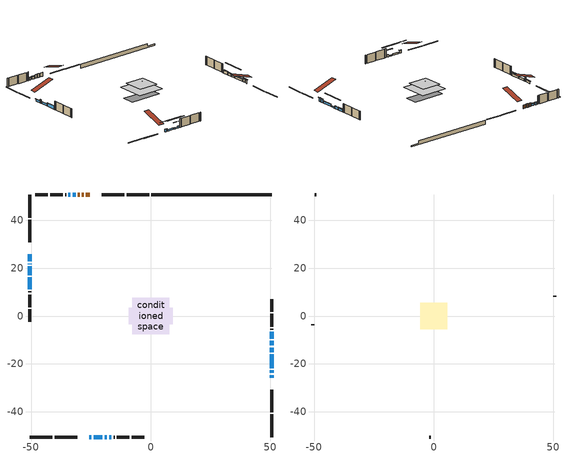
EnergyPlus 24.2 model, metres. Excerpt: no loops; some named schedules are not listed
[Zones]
conditioned space
 floor outside (Floor1 construction): -2.69,-2.69 -2.69,2.69 2.69,2.69 2.69,-2.69 z1.22
 floor adiabatic (AdiabaticFloorConstruction): -7.72,-7.72 -7.72,7.72 7.72,7.72 7.72,-7.72 z3.66
 floor foundation (Slab1 construction): -9.13,-3.44 -9.13,3.44 9.13,3.44 9.13,-3.44 z-0.88
 wall outside (RimJoist1 construction): -0.69,50.53 -10.12,50.53 / -50.53,-50.53 -41.1,-50.53 / -50.53,50.53 -50.53,41.1 / 50.53,-50.53 50.53,-41.1 z1.22:1.52
 wall outside (RimJoist2 construction): -11.05,50.53 -20.48,50.53 / -40.17,-50.53 -30.74,-50.53 / -50.53,40.17 -50.53,30.74 / 50.53,-40.17 50.53,-30.74 z1.22:1.52
 wall outside (AdiabaticWallConstruction 1): -25.52,50.53 -27.13,50.53 / -28.06,50.53 -28.77,50.53 / -29.7,50.53 -30.49,50.53 z1.22:3.25
 wall outside (AdiabaticWallConstruction): 50.53,-25.7 50.53,-24.68 / 50.53,-23.75 50.53,-22.73 z1.22:3.15; 50.53,-21.8 50.53,-16.01 / 50.53,-12.3 50.53,-10.37 / -50.53,20.69 -50.53,17.03 z1.22:2.44; -31.42,50.53 -32.64,50.53 z1.22:2.54; -25.7,-50.53 -24.81,-50.53 / -33.57,50.53 -34.46,50.53 z1.22:2.64; -50.53,25.7 -50.53,22.8 / -17.4,-50.53 -16.43,-50.53 z1.22:2.34; 50.53,-15.09 50.53,-13.23 z1.22:2.03; -23.88,-50.53 -20.17,-50.53 z1.22:2.08; -19.24,-50.53 -18.33,-50.53 z1.22:1.83; -50.53,21.87 -50.53,21.62 / -50.53,16.1 -50.53,11.23 z1.22:3.05; 50.53,-9.45 50.53,-6.68 z1.22:2.69
 wall outside (Wall1 construction): -35.39,50.53 -35.8,50.53 / -15.5,-50.53 -15.09,-50.53 / -50.53,10.3 -50.53,9.88 / 50.53,-5.75 50.53,-5.34 z1.22:6.1
 wall outside (Wall2 construction): -36.73,50.53 -41.98,50.53 / -14.16,-50.53 -8.91,-50.53 / -50.53,8.96 -50.53,3.7 / 50.53,-4.41 50.53,0.85 z1.22:6.1
 wall outside (Wall3 construction): -42.91,50.53 -48.15,50.53 / -7.98,-50.53 -2.74,-50.53 / -50.53,2.77 -50.53,-2.47 / 50.53,1.77 50.53,7.02 z1.22:6.1
 wall foundation (FoundationWall1 construction): 0.24,50.53,-0.88 0.24,50.53,1.22 45.5,50.53,1.22 45.5,50.53,-0.15 50.53,50.53,-0.15 50.53,50.53,-0.88
 window (WindowConstruction 10): 50.53,-25.7 50.53,-24.68 z1.22:3.15
 window (WindowConstruction 12): 50.53,-23.75 50.53,-22.73 z1.22:3.15
 window (WindowConstruction 6): 50.53,-21.8 50.53,-16.01 z1.22:2.44
 window (WindowConstruction 7): -31.42,50.53 -32.64,50.53 z1.22:2.54
 window (WindowConstruction 8): -25.7,-50.53 -24.81,-50.53 z1.22:2.64
 window (WindowConstruction 9): -50.53,25.7 -50.53,22.8 z1.22:2.34
 window (WindowConstruction 13): 50.53,-15.09 50.53,-13.23 z1.22:2.03
 window (WindowConstruction 14): -23.88,-50.53 -20.17,-50.53 z1.22:2.08
 window (WindowConstruction 15): -19.24,-50.53 -18.33,-50.53 z1.22:1.83
 window (WindowConstruction 11): -50.53,21.87 -50.53,21.62 z1.22:3.05
 window (WindowConstruction): 50.53,-12.3 50.53,-10.37 z1.22:2.44
 window (WindowConstruction 1): 50.53,-9.45 50.53,-6.68 z1.22:2.69
 window (WindowConstruction 2): -33.57,50.53 -34.46,50.53 z1.22:2.64
 window (WindowConstruction 3): -17.4,-50.53 -16.43,-50.53 z1.22:2.34
 window (WindowConstruction 4): -50.53,20.69 -50.53,17.03 z1.22:2.44
 window (WindowConstruction 5): -50.53,16.1 -50.53,11.23 z1.22:3.05
 door (Door): -25.53,50.53 -27.13,50.53 z1.22:3.25
 door (Door 1): -28.06,50.53 -28.77,50.53 z1.22:3.25
 door (Door 2): -29.7,50.53 -30.49,50.53 z1.22:3.25
 ceiling adiabatic (AdiabaticFloorConstruction): 7.72,-7.72 7.72,7.72 -7.72,7.72 -7.72,-7.72 z3.66
attic - vented
 floor to conditioned space (Floor2 construction Reversed): -5.61,-5.61 -5.61,5.61 5.61,5.61 5.61,-5.61 z6.1
 floor to conditioned space (Floor3 construction Reversed): -2.69,-2.69 -2.69,2.69 2.69,2.69 2.69,-2.69 z6.1
 wall outside (Wall4 construction): -49.08,50.53 -49.6,50.53 / -1.81,-50.53 -1.29,-50.53 / -50.53,-3.4 -50.53,-3.92 / 50.53,7.95 50.53,8.47 z1.22:6.1
 roof outside (Roof1 construction): -24.6,50.53,6.1 -24.6,38.43,10.13 -21.41,38.43,10.13 -21.41,50.53,6.1; -26.63,-50.53,6.1 -26.63,-38.43,10.13 -29.81,-38.43,10.13 -29.81,-50.53,6.1; -50.53,26.63,6.1 -38.43,26.63,10.13 -38.43,29.81,10.13 -50.53,29.81,6.1; 50.53,-26.63,6.1 38.43,-26.63,10.13 38.43,-29.81,10.13 50.53,-29.81,6.1
shading: 50.53,-24.38 50.53,-26 50.94,-26 50.94,-24.38 z3.45; 50.53,-22.43 50.53,-24.05 50.94,-24.05 50.94,-22.43 z3.45; 50.53,-15.84 50.53,-21.98 50.94,-21.98 50.94,-15.84 z2.62; -32.84,50.53 -31.22,50.53 -31.22,50.94 -32.84,50.94 z2.74; -24.61,-50.53 -25.9,-50.53 -25.9,-50.94 -24.61,-50.94 z2.84; -50.53,22.6 -50.53,25.9 -50.94,25.9 -50.94,22.6 z2.54; 50.53,-7.94 50.53,-20.38 50.94,-20.38 50.94,-7.94 z7.33; -14.88,-50.53 -29.17,-50.53 -29.17,-50.94 -14.88,-50.94 z7.37; -13.04,-50.53 -24.53,-50.53 -24.53,-50.94 -13.04,-50.94 z7.12; -50.53,21.32 -50.53,22.17 -50.94,22.17 -50.94,21.32 z3.35; 50.53,-10.19 50.53,-12.48 50.94,-12.48 50.94,-10.19 z2.62; 50.53,-6.5 50.53,-9.63 50.94,-9.63 50.94,-6.5 z2.87; -34.64,50.53 -33.39,50.53 -33.39,50.94 -34.64,50.94 z2.82; -13.73,-50.53 -20.1,-50.53 -20.1,-50.94 -13.73,-50.94 z5.04; -50.53,11.05 -50.53,16.28 -50.71,16.28 -50.71,11.05 z3.23
[Building]
Building 1: Terrain=Suburbs
[Site:Location]
Toronto Intl AP_ON: Latitude {deg}=43.68; Longitude {deg}=-79.63; Time Zone {hr}=-5; Elevation {m}=173; Keep Site Location Information=Yes
[Site:GroundTemperature:Shallow]
4.59119, 2.66285, 2.50842, 3.42352, 7.09712, 10.7536, 13.9236, 15.9317, 16.1023, 14.4691, 11.3799, 7.83558
[Site:WaterMainsTemperature]
Calculation Method=Schedule; Temperature Schedule=mains temperature schedule
[Material] Roughness=Rough; Thermal Absorptance=0.9
Name | Thickness {m} | Conductivity {W/m-K} | Density {kg/m3} | Specific Heat {J/kg-K} | Solar Absorptance | Visible Absorptance
asphalt or fiberglass shingles | 0.00635 | 0.162714 | 1121.4 | 1465.45 | 0.4 | 0.4
ceiling loosefill ins | 0.169333 | 0.0480833 | 16.02 | 1046.75 | 0.7 | 0.7
ceiling stud and cavity | 0.1397 | 0.100427 | 65.682 | 1177.47 | 0.7 | 0.7
ceiling stud and cavity 1 | 0.1397 | 0.170985 | 65.682 | 1177.47 | 0.7 | 0.7
concrete 4.0 in. | 0.1016 | 1.803125 | 2242.8 | 837.4 | 0.7 | 0.7
concrete 8.0 in. | 0.2032 | 1.803125 | 2242.8 | 837.4 | 0.7 | 0.7
door material | 0.04445 | 0.053851 | 512.64 | 1214.23 | 0.7 | 0.7
exterior vertical ins | 0.00212489 | 0.029427 | 32.04 | 1214.23 | 0.7 | 0.7
floor covering | 0.0127 | 0.0433444 | 54.468 | 1339.84 | 0.6 | 0.6
floor rigid ins | 0.25908 | 0.029427 | 32.04 | 1214.23 | 0.7 | 0.7
floor rigid ins 1; wall rigid ins 1 | 0.512978 | 0.029427 | 32.04 | 1214.23 | 0.7 | 0.7
floor stud and cavity | 0.1397 | 0.126294 | 92.3553 | 1139.71 | 0.7 | 0.7
floor stud and cavity 1 | 0.1397 | 1.75129 | 37.0049 | 1207.88 | 0.7 | 0.7
furniture material conditioned space 1 | 0.1524 | 0.115458 | 640.8 | 1214.23 | 0.6 | 0.6
gypsum board | 0.0127 | 0.160291 | 801 | 837.4 | 0.6 | 0.6
gypsum board 1 | 0.0127 | 0.160291 | 801 | 837.4 | 0.7 | 0.7
osb sheathing 0.5 in. | 0.0127 | 0.115458 | 512.64 | 1214.23 | 0.7 | 0.7
osb sheathing 0.75 in. | 0.01905 | 0.115458 | 512.64 | 1214.23 | 0.7 | 0.7
rim joist stud and cavity | 0.0508 | 0.177588 | 50.32683 | 1063.81 | 0.6 | 0.6
rim joist stud and cavity 1 | 0.0508 | 0.648972 | 50.32683 | 1063.81 | 0.6 | 0.6
wall rigid ins | 0.051816 | 0.029427 | 32.04 | 1214.23 | 0.7 | 0.7
wall stud and cavity | 0.1397 | 0.101068 | 139.0536 | 1170.24 | 0.7 | 0.7
wall stud and cavity 1 | 0.1397 | 0.0870893 | 139.0536 | 1170.24 | 0.7 | 0.7
wall stud and cavity 2 | 0.1397 | 0.402749 | 139.0536 | 1170.24 | 0.7 | 0.7
wall stud and cavity 3 | 0.0889 | 6.9971 | 50.32683 | 1063.81 | 0.6 | 0.6
wall stud and cavity 4 | 0.0889 | 0.380278 | 52.3479 | 1209.89 | 0.7 | 0.7
wall stud and cavity 5 | 0.0889 | 0.391764 | 83.0341 | 1211.67 | 0.7 | 0.7
wood siding | 0.0254 | 0.102417 | 544.68 | 1172.36 | 0.4 | 0.4
wood siding 1 | 0.00254 | 0.102417 | 544.68 | 1172.36 | 0.4 | 0.4
wood siding 2; wood siding 3; wood siding 4 | 0.0254 | 0.102417 | 544.68 | 1172.36 | 0.7 | 0.7
[WindowMaterial:SimpleGlazingSystem]
Name | U-Factor {W/m2-K} | Solar Heat Gain Coefficient
WindowMaterial | 2.16389 | 0.45
WindowMaterial 1 | 2.11733 | 0.46
WindowMaterial 10 | 2.907136 | 0.57
WindowMaterial 11 | 2.85944 | 0.46
WindowMaterial 2 | 2.33763 | 0.39
WindowMaterial 3 | 2.3541 | 0.38
WindowMaterial 4 | 2.10767 | 0.46
WindowMaterial 5 | 2.103699 | 0.46
WindowMaterial 6 | 2.2871 | 0.4
WindowMaterial 7 | 3.69808 | 0.66
WindowMaterial 8 | 3.33412 | 0.5
WindowMaterial 9 | 2.91111 | 0.59
[Construction]
AdiabaticFloorConstruction: floor stud and cavity 1, floor rigid ins 1, osb sheathing 0.75 in., floor covering
AdiabaticWallConstruction: wood siding 3, wall rigid ins 1, wall stud and cavity 4, gypsum board
AdiabaticWallConstruction 1: wood siding 4, wall rigid ins 1, wall stud and cavity 4, gypsum board
Door; Door 1; Door 2: door material
Floor1 construction: floor stud and cavity, floor rigid ins, osb sheathing 0.75 in., floor covering
Floor2 construction Reversed: gypsum board, ceiling stud and cavity, ceiling loosefill ins
Floor3 construction Reversed: gypsum board, ceiling stud and cavity 1, ceiling loosefill ins
FoundationWall1 construction: concrete 8.0 in., gypsum board 1
furniture construction conditioned space 1: furniture material conditioned space 1
PartitionWallConstruction: gypsum board, wall stud and cavity 5, gypsum board
RimJoist1 construction: wood siding 2, rim joist stud and cavity
RimJoist2 construction: wood siding 2, rim joist stud and cavity 1
Roof1 construction: asphalt or fiberglass shingles
Slab1 construction: concrete 4.0 in.
Wall1 construction: wood siding, wall rigid ins, osb sheathing 0.5 in., wall stud and cavity, gypsum board
Wall2 construction: wood siding, wall rigid ins, osb sheathing 0.5 in., wall stud and cavity 1, gypsum board
Wall3 construction: wood siding, wall rigid ins, osb sheathing 0.5 in., wall stud and cavity 2, gypsum board
Wall4 construction: wood siding 1, wall stud and cavity 3
WindowConstruction; WindowConstruction 6: WindowMaterial
WindowConstruction 1: WindowMaterial 1
WindowConstruction 10; WindowConstruction 12: WindowMaterial 7
WindowConstruction 11: WindowMaterial 8
WindowConstruction 13: WindowMaterial 9
WindowConstruction 14: WindowMaterial 10
WindowConstruction 15: WindowMaterial 11
WindowConstruction 2; WindowConstruction 8: WindowMaterial 2
WindowConstruction 3; WindowConstruction 9: WindowMaterial 3
WindowConstruction 4: WindowMaterial 4
WindowConstruction 5: WindowMaterial 5
WindowConstruction 7: WindowMaterial 6
[Zone] Multiplier=1; Part of Total Floor Area=Yes
Name | Volume {m3}
attic - vented | 101.401
conditioned space | 938.4
[Space]
Name | Zone | Volume {m3}
attic - vented 1 | attic - vented | 101.401
conditioned space 1 | conditioned space | 938.4
[ZoneInfiltration:EffectiveLeakageArea]
infil attic - vented 1: Zone or Space=attic - vented 1; Schedule=Always On Discrete; Effective Air Leakage Area {cm2}=6400.97; Stack Coefficient=0.000619564; Wind Coefficient=1.68176e-05
[ZoneMixing]
whole house fan mix: Zone or Space=attic - vented; Schedule=Always On Continuous; Design Flow Rate Calculation Method=Flow/Zone; Design Flow Rate {m3/s}=0; Source Zone or Space=conditioned space
[SurfaceProperty:ExposedFoundationPerimeter]
Slab1: Exposed Perimeter Calculation Method=TotalExposedPerimeter; Total Exposed Perimeter {m}=50.293
[InternalMass] Zone or ZoneList=conditioned space; Space or SpaceList=conditioned space 1
Name | Construction | Surface Area {m2}
furniture mass conditioned space 1 | furniture construction conditioned space 1 | 157.276
partition wall mass | PartitionWallConstruction | 393.19
[Lights]
interior lighting: Zone or ZoneList or Space or SpaceList=conditioned space 1; Schedule=interior lighting schedule; Design Level Calculation Method=LightingLevel; Lighting Level {W}=343.2; Return Air Fraction=0; Fraction Radiant=0.6; Fraction Visible=0.2; Fraction Replaceable=1
[People]
occupants: Zone or ZoneList or Space or SpaceList=conditioned space 1; Number of People Schedule=occupants schedule; Number of People Calculation Method=People; Number of People=3; Fraction Radiant=0.314171; Sensible Heat Fraction=0.56303; Activity Level Schedule=occupants activity schedule; Carbon Dioxide Generation Rate {m3/s-W}=0; Enable ASHRAE 55 Comfort Warnings=No; Mean Radiant Temperature Calculation Type=EnclosureAveraged
[ElectricEquipment] Zone or ZoneList or Space or SpaceList=conditioned space 1; Design Level Calculation Method=EquipmentLevel
Name | Schedule | Design Level {W} | Fraction Latent | Fraction Radiant | Fraction Lost
clothes dryer | clothes dryer schedule | 140.772 | 0.015 | 0.081 | 0.85
clothes washer | clothes washer schedule | 32.1985 | 0.03 | 0.162 | 0.7
cooking range | cooking range schedule | 215.147 | 0.08 | 0.432 | 0.2
dishwasher | dishwasher schedule | 66.8632 | 0.3 | 0.18 | 0.4
fridge | fridge schedule | 72.9452 | 0 | 0.6 | 0
mech vent bath fan 0 | mech vent bath fan 0 schedule | 50.2 | 0 | 0 | 1
mech vent bath fan 1 | mech vent bath fan 1 schedule | 50.2 | 0 | 0 | 1
mech vent bath fan 2 | mech vent bath fan 2 schedule | 50.2 | 0 | 0 | 1
mech vent house fan | mech vent house fan schedule | 0 | 0 | 0 | 1
mech vent house fan cfis | mech vent house fan cfis schedule | 0 | 0 | 0 | 0
mech vent range fan 0 | mech vent range fan 0 schedule | 57 | 0 | 0 | 1
misc plug loads | misc plug loads schedule | 494.7 | 0.045 | 0.513 | 0.1
whole house fan | Always On Discrete | 0 | 0 | 0 | 1
[OtherEquipment] Zone or ZoneList or Space or SpaceList=conditioned space 1; Design Level Calculation Method=EquipmentLevel
Name | Fuel Type | Schedule | Design Level {W} | Fraction Latent | Fraction Radiant | Fraction Lost
clothes dryer 1 | Electricity | clothes dryer schedule | 0 | 0.015 | 0.081 | 0.85
cooking range 1 | Electricity | cooking range schedule | 0 | 0.08 | 0.432 | 0.2
general water use latent | None | general water use schedule | 62.594 | 1 | 0 | 0
general water use sensible | None | general water use schedule | -61.6891 | 0 | 0.6 | 0
mech vent house fan latent load | None | Always On Discrete | 0 | 1 | 0 | 0
mech vent house fan sensible load | None | Always On Discrete | 0 | 0 | 0 | 0
water heater energy adjustment1 | NaturalGas | Always On Discrete | 0.01 | 0 | 0 | 1
[ZoneInfiltration:DesignFlowRate] Zone or ZoneList or Space or SpaceList=conditioned space 1; Schedule=Always On Discrete; Design Flow Rate Calculation Method=Flow/Zone; Design Flow Rate {m3/s}=0
infil flow; natural vent flow; whole house fan flow
[Foundation:Kiva]
Foundation Kiva 1: Initial Indoor Air Temperature {C}=18; Wall Height Above Grade {m}=1.22002; Wall Depth Below Slab {m}=0.2032; Custom Block Material Name 1=exterior vertical ins; Custom Block Depth 1 {m}=2.10001; Custom Block X Position 1 {m}=0.2159; Custom Block Z Position 1 {m}=0
[Foundation:Kiva:Settings]
Soil Conductivity {W/m-K}=0.849921; Soil Density {kg/m3}=1842.3; Soil Specific Heat {J/kg-K}=418.7; Ground Solar Absorptivity=0.9; Ground Thermal Absorptivity=0.9; Ground Surface Roughness {m}=0.03; Far-Field Width {m}=40; Deep-Ground Boundary Condition=ZeroFlux; Deep-Ground Depth {m}=40; Minimum Cell Dimension {m}=0.2; Maximum Cell Growth Coefficient=3; Simulation Timestep=Timestep
[Exterior:Lights]
exterior lighting: Schedule=exterior lighting schedule; Design Level {W}=75.6
[Schedule:Constant]
Name | Hourly Value
Always On Continuous; mech vent house fan schedule; mech vent house fan cfis schedule; Always On Discrete | 1
occupants activity schedule | 117.228
fridge schedule | 0
[Schedule:Week:Daily]
interior lighting schedule Week Rule - Jan1-Jan27: interior lighting schedule day, interior lighting schedule day, interior lighting schedule day, interior lighting schedule day, interior lighting schedule day, interior lighting schedule day, interior lighting schedule day, interior lighting schedule default day, interior lighting schedule default day, interior lighting schedule default day, interior lighting schedule default day, interior lighting schedule default day
interior lighting schedule Week Rule - Jan28-Feb3: interior lighting schedule day, interior lighting schedule day, interior lighting schedule day, interior lighting schedule day, interior lighting schedule day 1, interior lighting schedule day 1, interior lighting schedule day 1, interior lighting schedule default day, interior lighting schedule default day, interior lighting schedule default day, interior lighting schedule default day, interior lighting schedule default day
interior lighting schedule Week Rule - Feb4-Feb24: interior lighting schedule day 1, interior lighting schedule day 1, interior lighting schedule day 1, interior lighting schedule day 1, interior lighting schedule day 1, interior lighting schedule day 1, interior lighting schedule day 1, interior lighting schedule default day, interior lighting schedule default day, interior lighting schedule default day, interior lighting schedule default day, interior lighting schedule default day
interior lighting schedule Week Rule - Feb25-Mar3: interior lighting schedule day 1, interior lighting schedule day 1, interior lighting schedule day 1, interior lighting schedule day 1, interior lighting schedule day 2, interior lighting schedule day 2, interior lighting schedule day 2, interior lighting schedule default day, interior lighting schedule default day, interior lighting schedule default day, interior lighting schedule default day, interior lighting schedule default day
interior lighting schedule Week Rule - Mar4-Mar31: interior lighting schedule day 2, interior lighting schedule day 2, interior lighting schedule day 2, interior lighting schedule day 2, interior lighting schedule day 2, interior lighting schedule day 2, interior lighting schedule day 2, interior lighting schedule default day, interior lighting schedule default day, interior lighting schedule default day, interior lighting schedule default day, interior lighting schedule default day
interior lighting schedule Week Rule - Apr1-Apr28: interior lighting schedule day 3, interior lighting schedule day 3, interior lighting schedule day 3, interior lighting schedule day 3, interior lighting schedule day 3, interior lighting schedule day 3, interior lighting schedule day 3, interior lighting schedule default day, interior lighting schedule default day, interior lighting schedule default day, interior lighting schedule default day, interior lighting schedule default day
interior lighting schedule Week Rule - Apr29-May5: interior lighting schedule day 3, interior lighting schedule day 3, interior lighting schedule day 4, interior lighting schedule day 4, interior lighting schedule day 4, interior lighting schedule day 4, interior lighting schedule day 4, interior lighting schedule default day, interior lighting schedule default day, interior lighting schedule default day, interior lighting schedule default day, interior lighting schedule default day
interior lighting schedule Week Rule - May6-May26: interior lighting schedule day 4, interior lighting schedule day 4, interior lighting schedule day 4, interior lighting schedule day 4, interior lighting schedule day 4, interior lighting schedule day 4, interior lighting schedule day 4, interior lighting schedule default day, interior lighting schedule default day, interior lighting schedule default day, interior lighting schedule default day, interior lighting schedule default day
interior lighting schedule Week Rule - May27-Jun2: interior lighting schedule day 4, interior lighting schedule day 4, interior lighting schedule day 4, interior lighting schedule day 4, interior lighting schedule day 4, interior lighting schedule day 5, interior lighting schedule day 5, interior lighting schedule default day, interior lighting schedule default day, interior lighting schedule default day, interior lighting schedule default day, interior lighting schedule default day
interior lighting schedule Week Rule - Jun3-Jun30: interior lighting schedule day 5, interior lighting schedule day 5, interior lighting schedule day 5, interior lighting schedule day 5, interior lighting schedule day 5, interior lighting schedule day 5, interior lighting schedule day 5, interior lighting schedule default day, interior lighting schedule default day, interior lighting schedule default day, interior lighting schedule default day, interior lighting schedule default day
interior lighting schedule Week Rule - Jul1-Jul28: interior lighting schedule day 6, interior lighting schedule day 6, interior lighting schedule day 6, interior lighting schedule day 6, interior lighting schedule day 6, interior lighting schedule day 6, interior lighting schedule day 6, interior lighting schedule default day, interior lighting schedule default day, interior lighting schedule default day, interior lighting schedule default day, interior lighting schedule default day
interior lighting schedule Week Rule - Jul29-Aug4: interior lighting schedule day 6, interior lighting schedule day 6, interior lighting schedule day 6, interior lighting schedule day 7, interior lighting schedule day 7, interior lighting schedule day 7, interior lighting schedule day 7, interior lighting schedule default day, interior lighting schedule default day, interior lighting schedule default day, interior lighting schedule default day, interior lighting schedule default day
interior lighting schedule Week Rule - Aug5-Aug25: interior lighting schedule day 7, interior lighting schedule day 7, interior lighting schedule day 7, interior lighting schedule day 7, interior lighting schedule day 7, interior lighting schedule day 7, interior lighting schedule day 7, interior lighting schedule default day, interior lighting schedule default day, interior lighting schedule default day, interior lighting schedule default day, interior lighting schedule default day
interior lighting schedule Week Rule - Aug26-Sep1: interior lighting schedule day 7, interior lighting schedule day 7, interior lighting schedule day 7, interior lighting schedule day 7, interior lighting schedule day 7, interior lighting schedule day 7, interior lighting schedule day 8, interior lighting schedule default day, interior lighting schedule default day, interior lighting schedule default day, interior lighting schedule default day, interior lighting schedule default day
interior lighting schedule Week Rule - Sep2-Sep29: interior lighting schedule day 8, interior lighting schedule day 8, interior lighting schedule day 8, interior lighting schedule day 8, interior lighting schedule day 8, interior lighting schedule day 8, interior lighting schedule day 8, interior lighting schedule default day, interior lighting schedule default day, interior lighting schedule default day, interior lighting schedule default day, interior lighting schedule default day
interior lighting schedule Week Rule - Sep30-Oct6: interior lighting schedule day 8, interior lighting schedule day 9, interior lighting schedule day 9, interior lighting schedule day 9, interior lighting schedule day 9, interior lighting schedule day 9, interior lighting schedule day 9, interior lighting schedule default day, interior lighting schedule default day, interior lighting schedule default day, interior lighting schedule default day, interior lighting schedule default day
interior lighting schedule Week Rule - Oct7-Oct27: interior lighting schedule day 9, interior lighting schedule day 9, interior lighting schedule day 9, interior lighting schedule day 9, interior lighting schedule day 9, interior lighting schedule day 9, interior lighting schedule day 9, interior lighting schedule default day, interior lighting schedule default day, interior lighting schedule default day, interior lighting schedule default day, interior lighting schedule default day
interior lighting schedule Week Rule - Oct28-Nov3: interior lighting schedule day 9, interior lighting schedule day 9, interior lighting schedule day 9, interior lighting schedule day 9, interior lighting schedule day 10, interior lighting schedule day 10, interior lighting schedule day 10, interior lighting schedule default day, interior lighting schedule default day, interior lighting schedule default day, interior lighting schedule default day, interior lighting schedule default day
interior lighting schedule Week Rule - Nov4-Nov24: interior lighting schedule day 10, interior lighting schedule day 10, interior lighting schedule day 10, interior lighting schedule day 10, interior lighting schedule day 10, interior lighting schedule day 10, interior lighting schedule day 10, interior lighting schedule default day, interior lighting schedule default day, interior lighting schedule default day, interior lighting schedule default day, interior lighting schedule default day
interior lighting schedule Week Rule - Nov25-Dec1: interior lighting schedule day 10, interior lighting schedule day 10, interior lighting schedule day 10, interior lighting schedule day 10, interior lighting schedule day 10, interior lighting schedule day 10, interior lighting schedule day 11, interior lighting schedule default day, interior lighting schedule default day, interior lighting schedule default day, interior lighting schedule default day, interior lighting schedule default day
interior lighting schedule Week Rule - Dec2-Dec31: interior lighting schedule day 11, interior lighting schedule day 11, interior lighting schedule day 11, interior lighting schedule day 11, interior lighting schedule day 11, interior lighting schedule day 11, interior lighting schedule day 11, interior lighting schedule default day, interior lighting schedule default day, interior lighting schedule default day, interior lighting schedule default day, interior lighting schedule default day
occupants schedule Week Rule - Jan1-Dec31: occupants schedule day, occupants schedule day, occupants schedule day, occupants schedule day, occupants schedule day, occupants schedule day, occupants schedule day, occupants schedule default day, occupants schedule default day, occupants schedule default day, occupants schedule default day, occupants schedule default day
clothes dryer schedule Week Rule - Jan1-Dec31: clothes dryer schedule day, clothes dryer schedule day, clothes dryer schedule day, clothes dryer schedule day, clothes dryer schedule day, clothes dryer schedule day, clothes dryer schedule day, clothes dryer schedule default day, clothes dryer schedule default day, clothes dryer schedule default day, clothes dryer schedule default day, clothes dryer schedule default day
clothes washer schedule Week Rule - Jan1-Dec31: clothes washer schedule day, clothes washer schedule day, clothes washer schedule day, clothes washer schedule day, clothes washer schedule day, clothes washer schedule day, clothes washer schedule day, clothes washer schedule default day, clothes washer schedule default day, clothes washer schedule default day, clothes washer schedule default day, clothes washer schedule default day
cooking range schedule Week Rule - Jan1-Dec31: cooking range schedule day, cooking range schedule day, cooking range schedule day, cooking range schedule day, cooking range schedule day, cooking range schedule day, cooking range schedule day, cooking range schedule default day, cooking range schedule default day, cooking range schedule default day, cooking range schedule default day, cooking range schedule default day
dishwasher schedule Week Rule - Jan1-Dec31: dishwasher schedule day, dishwasher schedule day, dishwasher schedule day, dishwasher schedule day, dishwasher schedule day, dishwasher schedule day, dishwasher schedule day, dishwasher schedule default day, dishwasher schedule default day, dishwasher schedule default day, dishwasher schedule default day, dishwasher schedule default day
mech vent bath fan 0 schedule Week Rule - Jan1-Dec31: mech vent bath fan 0 schedule day, mech vent bath fan 0 schedule day, mech vent bath fan 0 schedule day, mech vent bath fan 0 schedule day, mech vent bath fan 0 schedule day, mech vent bath fan 0 schedule day, mech vent bath fan 0 schedule day, mech vent bath fan 0 schedule default day, mech vent bath fan 0 schedule default day, mech vent bath fan 0 schedule default day, mech vent bath fan 0 schedule default day, mech vent bath fan 0 schedule default day
mech vent bath fan 1 schedule Week Rule - Jan1-Dec31: mech vent bath fan 1 schedule day, mech vent bath fan 1 schedule day, mech vent bath fan 1 schedule day, mech vent bath fan 1 schedule day, mech vent bath fan 1 schedule day, mech vent bath fan 1 schedule day, mech vent bath fan 1 schedule day, mech vent bath fan 1 schedule default day, mech vent bath fan 1 schedule default day, mech vent bath fan 1 schedule default day, mech vent bath fan 1 schedule default day, mech vent bath fan 1 schedule default day
mech vent bath fan 2 schedule Week Rule - Jan1-Dec31: mech vent bath fan 2 schedule day, mech vent bath fan 2 schedule day, mech vent bath fan 2 schedule day, mech vent bath fan 2 schedule day, mech vent bath fan 2 schedule day, mech vent bath fan 2 schedule day, mech vent bath fan 2 schedule day, mech vent bath fan 2 schedule default day, mech vent bath fan 2 schedule default day, mech vent bath fan 2 schedule default day, mech vent bath fan 2 schedule default day, mech vent bath fan 2 schedule default day
mech vent range fan 0 schedule Week Rule - Jan1-Dec31: mech vent range fan 0 schedule day, mech vent range fan 0 schedule day, mech vent range fan 0 schedule day, mech vent range fan 0 schedule day, mech vent range fan 0 schedule day, mech vent range fan 0 schedule day, mech vent range fan 0 schedule day, mech vent range fan 0 schedule default day, mech vent range fan 0 schedule default day, mech vent range fan 0 schedule default day, mech vent range fan 0 schedule default day, mech vent range fan 0 schedule default day
misc plug loads schedule Week Rule - Jan1-Dec31: misc plug loads schedule day, misc plug loads schedule day, misc plug loads schedule day, misc plug loads schedule day, misc plug loads schedule day, misc plug loads schedule day, misc plug loads schedule day, misc plug loads schedule default day, misc plug loads schedule default day, misc plug loads schedule default day, misc plug loads schedule default day, misc plug loads schedule default day
general water use schedule Week Rule - Jan1-Dec31: general water use schedule day, general water use schedule day, general water use schedule day, general water use schedule day, general water use schedule day, general water use schedule day, general water use schedule day, general water use schedule default day, general water use schedule default day, general water use schedule default day, general water use schedule default day, general water use schedule default day
exterior lighting schedule Week Rule - Jan1-Jan27: exterior lighting schedule day, exterior lighting schedule day, exterior lighting schedule day, exterior lighting schedule day, exterior lighting schedule day, exterior lighting schedule day, exterior lighting schedule day, exterior lighting schedule default day, exterior lighting schedule default day, exterior lighting schedule default day, exterior lighting schedule default day, exterior lighting schedule default day
exterior lighting schedule Week Rule - Jan28-Feb3: exterior lighting schedule day, exterior lighting schedule day, exterior lighting schedule day, exterior lighting schedule day, exterior lighting schedule day 1, exterior lighting schedule day 1, exterior lighting schedule day 1, exterior lighting schedule default day, exterior lighting schedule default day, exterior lighting schedule default day, exterior lighting schedule default day, exterior lighting schedule default day
exterior lighting schedule Week Rule - Feb4-Feb24: exterior lighting schedule day 1, exterior lighting schedule day 1, exterior lighting schedule day 1, exterior lighting schedule day 1, exterior lighting schedule day 1, exterior lighting schedule day 1, exterior lighting schedule day 1, exterior lighting schedule default day, exterior lighting schedule default day, exterior lighting schedule default day, exterior lighting schedule default day, exterior lighting schedule default day
exterior lighting schedule Week Rule - Feb25-Mar3: exterior lighting schedule day 1, exterior lighting schedule day 1, exterior lighting schedule day 1, exterior lighting schedule day 1, exterior lighting schedule day 2, exterior lighting schedule day 2, exterior lighting schedule day 2, exterior lighting schedule default day, exterior lighting schedule default day, exterior lighting schedule default day, exterior lighting schedule default day, exterior lighting schedule default day
exterior lighting schedule Week Rule - Mar4-Mar31: exterior lighting schedule day 2, exterior lighting schedule day 2, exterior lighting schedule day 2, exterior lighting schedule day 2, exterior lighting schedule day 2, exterior lighting schedule day 2, exterior lighting schedule day 2, exterior lighting schedule default day, exterior lighting schedule default day, exterior lighting schedule default day, exterior lighting schedule default day, exterior lighting schedule default day
exterior lighting schedule Week Rule - Apr1-Apr28: exterior lighting schedule day 3, exterior lighting schedule day 3, exterior lighting schedule day 3, exterior lighting schedule day 3, exterior lighting schedule day 3, exterior lighting schedule day 3, exterior lighting schedule day 3, exterior lighting schedule default day, exterior lighting schedule default day, exterior lighting schedule default day, exterior lighting schedule default day, exterior lighting schedule default day
exterior lighting schedule Week Rule - Apr29-May5: exterior lighting schedule day 3, exterior lighting schedule day 3, exterior lighting schedule day 4, exterior lighting schedule day 4, exterior lighting schedule day 4, exterior lighting schedule day 4, exterior lighting schedule day 4, exterior lighting schedule default day, exterior lighting schedule default day, exterior lighting schedule default day, exterior lighting schedule default day, exterior lighting schedule default day
exterior lighting schedule Week Rule - May6-May26: exterior lighting schedule day 4, exterior lighting schedule day 4, exterior lighting schedule day 4, exterior lighting schedule day 4, exterior lighting schedule day 4, exterior lighting schedule day 4, exterior lighting schedule day 4, exterior lighting schedule default day, exterior lighting schedule default day, exterior lighting schedule default day, exterior lighting schedule default day, exterior lighting schedule default day
exterior lighting schedule Week Rule - May27-Jun2: exterior lighting schedule day 4, exterior lighting schedule day 4, exterior lighting schedule day 4, exterior lighting schedule day 4, exterior lighting schedule day 4, exterior lighting schedule day 5, exterior lighting schedule day 5, exterior lighting schedule default day, exterior lighting schedule default day, exterior lighting schedule default day, exterior lighting schedule default day, exterior lighting schedule default day
[Schedule:Year]
interior lighting schedule: interior lighting schedule Week Rule - Jan1-Jan27, 1, 1, 1, 27, interior lighting schedule Week Rule - Jan28-Feb3, 1, 28, 2, 3, interior lighting schedule Week Rule - Feb4-Feb24, 2, 4, 2, 24, interior lighting schedule Week Rule - Feb25-Mar3, 2, 25, 3, 3, interior lighting schedule Week Rule - Mar4-Mar31, 3, 4, 3, 31, interior lighting schedule Week Rule - Apr1-Apr28, 4, 1, 4, 28, interior lighting schedule Week Rule - Apr29-May5, 4, 29, 5, 5, interior lighting schedule Week Rule - May6-May26, 5, 6, 5, 26, interior lighting schedule Week Rule - May27-Jun2, 5, 27, 6, 2, interior lighting schedule Week Rule - Jun3-Jun30, 6, 3, 6, 30, interior lighting schedule Week Rule - Jul1-Jul28, 7, 1, 7, 28, interior lighting schedule Week Rule - Jul29-Aug4, 7, 29, 8, 4, interior lighting schedule Week Rule - Aug5-Aug25, 8, 5, 8, 25, interior lighting schedule Week Rule - Aug26-Sep1, 8, 26, 9, 1, interior lighting schedule Week Rule - Sep2-Sep29, 9, 2, 9, 29, interior lighting schedule Week Rule - Sep30-Oct6, 9, 30, 10, 6, interior lighting schedule Week Rule - Oct7-Oct27, 10, 7, 10, 27, interior lighting schedule Week Rule - Oct28-Nov3, 10, 28, 11, 3, interior lighting schedule Week Rule - Nov4-Nov24, 11, 4, 11, 24, interior lighting schedule Week Rule - Nov25-Dec1, 11, 25, 12, 1, interior lighting schedule Week Rule - Dec2-Dec31, 12, 2, 12, 31
occupants schedule: occupants schedule Week Rule - Jan1-Dec31, 1, 1, 12, 31
clothes dryer schedule: clothes dryer schedule Week Rule - Jan1-Dec31, 1, 1, 12, 31
clothes washer schedule: clothes washer schedule Week Rule - Jan1-Dec31, 1, 1, 12, 31
cooking range schedule: cooking range schedule Week Rule - Jan1-Dec31, 1, 1, 12, 31
dishwasher schedule: dishwasher schedule Week Rule - Jan1-Dec31, 1, 1, 12, 31
mech vent bath fan 0 schedule: mech vent bath fan 0 schedule Week Rule - Jan1-Dec31, 1, 1, 12, 31
mech vent bath fan 1 schedule: mech vent bath fan 1 schedule Week Rule - Jan1-Dec31, 1, 1, 12, 31
mech vent bath fan 2 schedule: mech vent bath fan 2 schedule Week Rule - Jan1-Dec31, 1, 1, 12, 31
mech vent range fan 0 schedule: mech vent range fan 0 schedule Week Rule - Jan1-Dec31, 1, 1, 12, 31
misc plug loads schedule: misc plug loads schedule Week Rule - Jan1-Dec31, 1, 1, 12, 31
general water use schedule: general water use schedule Week Rule - Jan1-Dec31, 1, 1, 12, 31
exterior lighting schedule: exterior lighting schedule Week Rule - Jan1-Jan27, 1, 1, 1, 27, exterior lighting schedule Week Rule - Jan28-Feb3, 1, 28, 2, 3, exterior lighting schedule Week Rule - Feb4-Feb24, 2, 4, 2, 24, exterior lighting schedule Week Rule - Feb25-Mar3, 2, 25, 3, 3, exterior lighting schedule Week Rule - Mar4-Mar31, 3, 4, 3, 31, exterior lighting schedule Week Rule - Apr1-Apr28, 4, 1, 4, 28, exterior lighting schedule Week Rule - Apr29-May5, 4, 29, 5, 5, exterior lighting schedule Week Rule - May6-May26, 5, 6, 5, 26, exterior lighting schedule Week Rule - May27-Jun2, 5, 27, 6, 2, exterior lighting schedule Week Rule - Jun3-Jun30, 6, 3, 6, 30, exterior lighting schedule Week Rule - Jul1-Jul28, 7, 1, 7, 28, exterior lighting schedule Week Rule - Jul29-Aug4, 7, 29, 8, 4, exterior lighting schedule Week Rule - Aug5-Aug25, 8, 5, 8, 25, exterior lighting schedule Week Rule - Aug26-Sep1, 8, 26, 9, 1, exterior lighting schedule Week Rule - Sep2-Sep29, 9, 2, 9, 29, exterior lighting schedule Week Rule - Sep30-Oct6, 9, 30, 10, 6, exterior lighting schedule Week Rule - Oct7-Oct27, 10, 7, 10, 27, exterior lighting schedule Week Rule - Oct28-Nov3, 10, 28, 11, 3, exterior lighting schedule Week Rule - Nov4-Nov24, 11, 4, 11, 24, exterior lighting schedule Week Rule - Nov25-Dec1, 11, 25, 12, 1, exterior lighting schedule Week Rule - Dec2-Dec31, 12, 2, 12, 31
[Schedule:Compact]
mains temperature schedule: Through: 01/01, For: AllDays, Until: 24:00, 8.43722, Through: 01/02, For: AllDays, Until: 24:00, 8.37111, Through: 01/03, For: AllDays, Until: 24:00, 8.30611, Through: 01/04, For: AllDays, Until: 24:00, 8.24222, Through: 01/05, For: AllDays, Until: 24:00, 8.17944, Through: 01/06, For: AllDays, Until: 24:00, 8.11833, Through: 01/07, For: AllDays, Until: 24:00, 8.05833, Through: 01/08, For: AllDays, Until: 24:00, 7.99944, Through: 01/09, For: AllDays, Until: 24:00, 7.94222, Through: 01/10, For: AllDays, Until: 24:00, 7.88611, Through: 01/11, For: AllDays, Until: 24:00, 7.83167, Through: 01/12, For: AllDays, Until: 24:00, 7.77833, Through: 01/13, For: AllDays, Until: 24:00, 7.72611, Through: 01/14, For: AllDays, Until: 24:00, 7.67556, Through: 01/15, For: AllDays, Until: 24:00, 7.62667, Through: 01/16, For: AllDays, Until: 24:00, 7.57889, Through: 01/17, For: AllDays, Until: 24:00, 7.53278, Through: 01/18, For: AllDays, Until: 24:00, 7.48778, Through: 01/19, For: AllDays, Until: 24:00, 7.44444, Through: 01/20, For: AllDays, Until: 24:00, 7.40278, Through: 01/21, For: AllDays, Until: 24:00, 7.36278, Through: 01/22, For: AllDays, Until: 24:00, 7.32389, Through: 01/23, For: AllDays, Until: 24:00, 7.28667, Through: 01/24, For: AllDays, Until: 24:00, 7.25056, Through: 01/25, For: AllDays, Until: 24:00, 7.21667, Through: 01/26, For: AllDays, Until: 24:00, 7.18389, Through: 01/27, For: AllDays, Until: 24:00, 7.15278, Through: 01/28, For: AllDays, Until: 24:00, 7.12333, Through: 01/29, For: AllDays, Until: 24:00, 7.09556, Through: 01/30, For: AllDays, Until: 24:00, 7.06944, Through: 01/31, For: AllDays, Until: 24:00, 7.04444, Through: 02/01, For: AllDays, Until: 24:00, 7.02167, Through: 02/02, For: AllDays, Until: 24:00, 7, Through: 02/03, For: AllDays, Until: 24:00, 6.98, Through: 02/04, For: AllDays, Until: 24:00, 6.96222, Through: 02/05, For: AllDays, Until: 24:00, 6.94556, Through: 02/06, For: AllDays, Until: 24:00, 6.93056, Through: 02/07, For: AllDays, Until: 24:00, 6.91722, Through: 02/08, For: AllDays, Until: 24:00, 6.90556, Through: 02/09, For: AllDays, Until: 24:00, 6.89556, Through: 02/10, For: AllDays, Until: 24:00, 6.88722, Through: 02/11, For: AllDays, Until: 24:00, 6.88056, Through: 02/12, For: AllDays, Until: 24:00, 6.875, Through: 02/13, For: AllDays, Until: 24:00, 6.87167, Through: 02/14, For: AllDays, Until: 24:00, 6.87, Through: 02/15, For: AllDays, Until: 24:00, 6.87, Through: 02/16, For: AllDays, Until: 24:00, 6.87167, Through: 02/17, For: AllDays, Until: 24:00, 6.875, Through: 02/18, For: AllDays, Until: 24:00, 6.88, Through: 02/19, For: AllDays, Until: 24:00, 6.88611, Through: 02/20, For: AllDays, Until: 24:00, 6.89444, Through: 02/21, For: AllDays, Until: 24:00, 6.90444, Through: 02/22, For: AllDays, Until: 24:00, 6.91611, Through: 02/23, For: AllDays, Until: 24:00, 6.92889, Through: 02/24, For: AllDays, Until: 24:00, 6.94389, Through: 02/25, For: AllDays, Until: 24:00, 6.96056, Through: 02/26, For: AllDays, Until: 24:00, 6.97833, Through: 02/27, For: AllDays, Until: 24:00, 6.99833, Through: 02/28, For: AllDays, Until: 24:00, 7.01944, Through: 03/01, For: AllDays, Until: 24:00, 7.04222, Through: 03/02, For: AllDays, Until: 24:00, 7.06667, Through: 03/03, For: AllDays, Until: 24:00, 7.09278, Through: 03/04, For: AllDays, Until: 24:00, 7.12056, Through: 03/05, For: AllDays, Until: 24:00, 7.15, Through: 03/06, For: AllDays, Until: 24:00, 7.18111, Through: 03/07, For: AllDays, Until: 24:00, 7.21333, Through: 03/08, For: AllDays, Until: 24:00, 7.24722, Through: 03/09, For: AllDays, Until: 24:00, 7.28278, Through: 03/10, For: AllDays, Until: 24:00, 7.32, Through: 03/11, For: AllDays, Until: 24:00, 7.35889, Through: 03/12, For: AllDays, Until: 24:00, 7.39889, Through: 03/13, For: AllDays, Until: 24:00, 7.44056, Through: 03/14, For: AllDays, Until: 24:00, 7.48389, Through: 03/15, For: AllDays, Until: 24:00, 7.52833, Through: 03/16, For: AllDays, Until: 24:00, 7.57444, Through: 03/17, For: AllDays, Until: 24:00, 7.62222, Through: 03/18, For: AllDays, Until: 24:00, 7.67111, Through: 03/19, For: AllDays, Until: 24:00, 7.72111, Through: 03/20, For: AllDays, Until: 24:00, 7.77333, Through: 03/21, For: AllDays, Until: 24:00, 7.82611, Through: 03/22, For: AllDays, Until: 24:00, 7.88111, Through: 03/23, For: AllDays, Until: 24:00, 7.93667, Through: 03/24, For: AllDays, Until: 24:00, 7.99389, Through: 03/25, For: AllDays, Until: 24:00, 8.05278, Through: 03/26, For: AllDays, Until: 24:00, 8.11278, Through: 03/27, For: AllDays, Until: 24:00, 8.17389, Through: 03/28, For: AllDays, Until: 24:00, 8.23611, Through: 03/29, For: AllDays, Until: 24:00, 8.3, Through: 03/30, For: AllDays, Until: 24:00, 8.365, Through: 03/31, For: AllDays, Until: 24:00, 8.43111, Through: 04/01, For: AllDays, Until: 24:00, 8.49833, Through: 04/02, For: AllDays, Until: 24:00, 8.56722, Through: 04/03, For: AllDays, Until: 24:00, 8.63667, Through: 04/04, For: AllDays, Until: 24:00, 8.70778, Through: 04/05, For: AllDays, Until: 24:00, 8.77944, Through: 04/06, For: AllDays, Until: 24:00, 8.85278, Through: 04/07, For: AllDays, Until: 24:00, 8.92667, Through: 04/08, For: AllDays, Until: 24:00, 9.00222, Through: 04/09, For: AllDays, Until: 24:00, 9.07833, Through: 04/10, For: AllDays, Until: 24:00, 9.15556, Through: 04/11, For: AllDays, Until: 24:00, 9.23389, Through: 04/12, For: AllDays, Until: 24:00, 9.31278, Through: 04/13, For: AllDays, Until: 24:00, 9.39278, Through: 04/14, For: AllDays, Until: 24:00, 9.47389, Through: 04/15, For: AllDays, Until: 24:00, 9.55611, Through: 04/16, For: AllDays, Until: 24:00, 9.63833, Through: 04/17, For: AllDays, Until: 24:00, 9.72222, Through: 04/18, For: AllDays, Until: 24:00, 9.80667, Through: 04/19, For: AllDays, Until: 24:00, 9.89167, Through: 04/20, For: AllDays, Until: 24:00, 9.97778, Through: 04/21, For: AllDays, Until: 24:00, 10.0644, Through: 04/22, For: AllDays, Until: 24:00, 10.1517, Through: 04/23, For: AllDays, Until: 24:00, 10.24, Through: 04/24, For: AllDays, Until: 24:00, 10.3289, Through: 04/25, For: AllDays, Until: 24:00, 10.4183, Through: 04/26, For: AllDays, Until: 24:00, 10.5083, Through: 04/27, For: AllDays, Until: 24:00, 10.5989, Through: 04/28, For: AllDays, Until: 24:00, 10.69, Through: 04/29, For: AllDays, Until: 24:00, 10.7817, Through: 04/30, For: AllDays, Until: 24:00, 10.8739, Through: 05/01, For: AllDays, Until: 24:00, 10.9667, Through: 05/02, For: AllDays, Until: 24:00, 11.0594, Through: 05/03, For: AllDays, Until: 24:00, 11.1533, Through: 05/04, For: AllDays, Until: 24:00, 11.2472, Through: 05/05, For: AllDays, Until: 24:00, 11.3411, Through: 05/06, For: AllDays, Until: 24:00, 11.4361, Through: 05/07, For: AllDays, Until: 24:00, 11.5306, Through: 05/08, For: AllDays, Until: 24:00, 11.6261, Through: 05/09, For: AllDays, Until: 24:00, 11.7217, Through: 05/10, For: AllDays, Until: 24:00, 11.8172, Through: 05/11, For: AllDays, Until: 24:00, 11.9128, Through: 05/12, For: AllDays, Until: 24:00, 12.0089, Through: 05/13, For: AllDays, Until: 24:00, 12.105, Through: 05/14, For: AllDays, Until: 24:00, 12.2017, Through: 05/15, For: AllDays, Until: 24:00, 12.2978, Through: 05/16, For: AllDays, Until: 24:00, 12.3944, Through: 05/17, For: AllDays, Until: 24:00, 12.4906, Through: 05/18, For: AllDays, Until: 24:00, 12.5872, Through: 05/19, For: AllDays, Until: 24:00, 12.6833, Through: 05/20, For: AllDays, Until: 24:00, 12.78, Through: 05/21, For: AllDays, Until: 24:00, 12.8761, Through: 05/22, For: AllDays, Until: 24:00, 12.9722, Through: 05/23, For: AllDays, Until: 24:00, 13.0683, Through: 05/24, For: AllDays, Until: 24:00, 13.1639, Through: 05/25, For: AllDays, Until: 24:00, 13.2594, Through: 05/26, For: AllDays, Until: 24:00, 13.355, Through: 05/27, For: AllDays, Until: 24:00, 13.45, Through: 05/28, For: AllDays, Until: 24:00, 13.545, Through: 05/29, For: AllDays, Until: 24:00, 13.6394, Through: 05/30, For: AllDays, Until: 24:00, 13.7333, Through: 05/31, For: AllDays, Until: 24:00, 13.8272, Through: 06/01, For: AllDays, Until: 24:00, 13.9206, Through: 06/02, For: AllDays, Until: 24:00, 14.0139, Through: 06/03, For: AllDays, Until: 24:00, 14.1061, Through: 06/04, For: AllDays, Until: 24:00, 14.1983, Through: 06/05, For: AllDays, Until: 24:00, 14.2894, Through: 06/06, For: AllDays, Until: 24:00, 14.3806, Through: 06/07, For: AllDays, Until: 24:00, 14.4711, Through: 06/08, For: AllDays, Until: 24:00, 14.5606, Through: 06/09, For: AllDays, Until: 24:00, 14.65, Through: 06/10, For: AllDays, Until: 24:00, 14.7383, Through: 06/11, For: AllDays, Until: 24:00, 14.8267, Through: 06/12, For: AllDays, Until: 24:00, 14.9133, Through: 06/13, For: AllDays, Until: 24:00, 15, Through: 06/14, For: AllDays, Until: 24:00, 15.0856, Through: 06/15, For: AllDays, Until: 24:00, 15.1706, Through: 06/16, For: AllDays, Until: 24:00, 15.255, Through: 06/17, For: AllDays, Until: 24:00, 15.3383, Through: 06/18, For: AllDays, Until: 24:00, 15.4206, Through: 06/19, For: AllDays, Until: 24:00, 15.5022, Through: 06/20, For: AllDays, Until: 24:00, 15.5828, Through: 06/21, For: AllDays, Until: 24:00, 15.6628, Through: 06/22, For: AllDays, Until: 24:00, 15.7417, Through: 06/23, For: AllDays, Until: 24:00, 15.8194, Through: 06/24, For: AllDays, Until: 24:00, 15.8961, Through: 06/25, For: AllDays, Until: 24:00, 15.9722, Through: 06/26, For: AllDays, Until: 24:00, 16.0467, Through: 06/27, For: AllDays, Until: 24:00, 16.1206, Through: 06/28, For: AllDays, Until: 24:00, 16.1933, Through: 06/29, For: AllDays, Until: 24:00, 16.265, Through: 06/30, For: AllDays, Until: 24:00, 16.3356, Through: 07/01, For: AllDays, Until: 24:00, 16.4044, Through: 07/02, For: AllDays, Until: 24:00, 16.4728, Through: 07/03, For: AllDays, Until: 24:00, 16.54, Through: 07/04, For: AllDays, Until: 24:00, 16.6056, Through: 07/05, For: AllDays, Until: 24:00, 16.67, Through: 07/06, For: AllDays, Until: 24:00, 16.7333, Through: 07/07, For: AllDays, Until: 24:00, 16.7956, Through: 07/08, For: AllDays, Until: 24:00, 16.8561, Through: 07/09, For: AllDays, Until: 24:00, 16.9156, Through: 07/10, For: AllDays, Until: 24:00, 16.9739, Through: 07/11, For: AllDays, Until: 24:00, 17.0306, Through: 07/12, For: AllDays, Until: 24:00, 17.0861, Through: 07/13, For: AllDays, Until: 24:00, 17.14, Through: 07/14, For: AllDays, Until: 24:00, 17.1928, Through: 07/15, For: AllDays, Until: 24:00, 17.2439, Through: 07/16, For: AllDays, Until: 24:00, 17.2939, Through: 07/17, For: AllDays, Until: 24:00, 17.3422, Through: 07/18, For: AllDays, Until: 24:00, 17.3894, Through: 07/19, For: AllDays, Until: 24:00, 17.435, Through: 07/20, For: AllDays, Until: 24:00, 17.4794, Through: 07/21, For: AllDays, Until: 24:00, 17.5217, Through: 07/22, For: AllDays, Until: 24:00, 17.5628, Through: 07/23, For: AllDays, Until: 24:00, 17.6028, Through: 07/24, For: AllDays, Until: 24:00, 17.6406, Through: 07/25, For: AllDays, Until: 24:00, 17.6772, Through: 07/26, For: AllDays, Until: 24:00, 17.7122, Through: 07/27, For: AllDays, Until: 24:00, 17.7456, Through: 07/28, For: AllDays, Until: 24:00, 17.7778, Through: 07/29, For: AllDays, Until: 24:00, 17.8078, Through: 07/30, For: AllDays, Until: 24:00, 17.8367, Through: 07/31, For: AllDays, Until: 24:00, 17.8639, Through: 08/01, For: AllDays, Until: 24:00, 17.8894, Through: 08/02, For: AllDays, Until: 24:00, 17.9133, Through: 08/03, For: AllDays, Until: 24:00, 17.9361, Through: 08/04, For: AllDays, Until: 24:00, 17.9567, Through: 08/05, For: AllDays, Until: 24:00, 17.9756, Through: 08/06, For: AllDays, Until: 24:00, 17.9933, Through: 08/07, For: AllDays, Until: 24:00, 18.0089, Through: 08/08, For: AllDays, Until: 24:00, 18.0233, Through: 08/09, For: AllDays, Until: 24:00, 18.0361, Through: 08/10, For: AllDays, Until: 24:00, 18.0467, Through: 08/11, For: AllDays, Until: 24:00, 18.0561, Through: 08/12, For: AllDays, Until: 24:00, 18.0639, Through: 08/13, For: AllDays, Until: 24:00, 18.07, Through: 08/14, For: AllDays, Until: 24:00, 18.0739, Through: 08/15, For: AllDays, Until: 24:00, 18.0767, Through: 08/16, For: AllDays, Until: 24:00, 18.0778, Through: 08/17, For: AllDays, Until: 24:00, 18.0772, Through: 08/18, For: AllDays, Until: 24:00, 18.075, Through: 08/19, For: AllDays, Until: 24:00, 18.0706, Through: 08/20, For: AllDays, Until: 24:00, 18.065, Through: 08/21, For: AllDays, Until: 24:00, 18.0578, Through: 08/22, For: AllDays, Until: 24:00, 18.0489, Through: 08/23, For: AllDays, Until: 24:00, 18.0383, Through: 08/24, For: AllDays, Until: 24:00, 18.0261, Through: 08/25, For: AllDays, Until: 24:00, 18.0122, Through: 08/26, For: AllDays, Until: 24:00, 17.9967, Through: 08/27, For: AllDays, Until: 24:00, 17.9794, Through: 08/28, For: AllDays, Until: 24:00, 17.9606, Through: 08/29, For: AllDays, Until: 24:00, 17.9406, Through: 08/30, For: AllDays, Until: 24:00, 17.9183, Through: 08/31, For: AllDays, Until: 24:00, 17.8944, Through: 09/01, For: AllDays, Until: 24:00, 17.8694, Through: 09/02, For: AllDays, Until: 24:00, 17.8428, Through: 09/03, For: AllDays, Until: 24:00, 17.8139, Through: 09/04, For: AllDays, Until: 24:00, 17.7839, Through: 09/05, For: AllDays, Until: 24:00, 17.7522, Through: 09/06, For: AllDays, Until: 24:00, 17.7194, Through: 09/07, For: AllDays, Until: 24:00, 17.6844, Through: 09/08, For: AllDays, Until: 24:00, 17.6483, Through: 09/09, For: AllDays, Until: 24:00, 17.6106, Through: 09/10, For: AllDays, Until: 24:00, 17.5711, Through: 09/11, For: AllDays, Until: 24:00, 17.5306, Through: 09/12, For: AllDays, Until: 24:00, 17.4883, Through: 09/13, For: AllDays, Until: 24:00, 17.4444, Through: 09/14, For: AllDays, Until: 24:00, 17.3989, Through: 09/15, For: AllDays, Until: 24:00, 17.3522, Through: 09/16, For: AllDays, Until: 24:00, 17.3039, Through: 09/17, For: AllDays, Until: 24:00, 17.2544, Through: 09/18, For: AllDays, Until: 24:00, 17.2033, Through: 09/19, For: AllDays, Until: 24:00, 17.1511, Through: 09/20, For: AllDays, Until: 24:00, 17.0972, Through: 09/21, For: AllDays, Until: 24:00, 17.0422, Through: 09/22, For: AllDays, Until: 24:00, 16.9856, Through: 09/23, For: AllDays, Until: 24:00, 16.9278, Through: 09/24, For: AllDays, Until: 24:00, 16.8683, Through: 09/25, For: AllDays, Until: 24:00, 16.8078, Through: 09/26, For: AllDays, Until: 24:00, 16.7461, Through: 09/27, For: AllDays, Until: 24:00, 16.6833, Through: 09/28, For: AllDays, Until: 24:00, 16.6189, Through: 09/29, For: AllDays, Until: 24:00, 16.5533, Through: 09/30, For: AllDays, Until: 24:00, 16.4867, Through: 10/01, For: AllDays, Until: 24:00, 16.4189, Through: 10/02, For: AllDays, Until: 24:00, 16.3494, Through: 10/03, For: AllDays, Until: 24:00, 16.2794, Through: 10/04, For: AllDays, Until: 24:00, 16.2083, Through: 10/05, For: AllDays, Until: 24:00, 16.1356, Through: 10/06, For: AllDays, Until: 24:00, 16.0622, Through: 10/07, For: AllDays, Until: 24:00, 15.9878, Through: 10/08, For: AllDays, Until: 24:00, 15.9117, Through: 10/09, For: AllDays, Until: 24:00, 15.835, Through: 10/10, For: AllDays, Until: 24:00, 15.7578, Through: 10/11, For: AllDays, Until: 24:00, 15.6789, Through: 10/12, For: AllDays, Until: 24:00, 15.5994, Through: 10/13, For: AllDays, Until: 24:00, 15.5189, Through: 10/14, For: AllDays, Until: 24:00, 15.4372, Through: 10/15, For: AllDays, Until: 24:00, 15.355, Through: 10/16, For: AllDays, Until: 24:00, 15.2722, Through: 10/17, For: AllDays, Until: 24:00, 15.1878, Through: 10/18, For: AllDays, Until: 24:00, 15.1033, Through: 10/19, For: AllDays, Until: 24:00, 15.0178, Through: 10/20, For: AllDays, Until: 24:00, 14.9317, Through: 10/21, For: AllDays, Until: 24:00, 14.8444, Through: 10/22, For: AllDays, Until: 24:00, 14.7567, Through: 10/23, For: AllDays, Until: 24:00, 14.6683, Through: 10/24, For: AllDays, Until: 24:00, 14.5794, Through: 10/25, For: AllDays, Until: 24:00, 14.4894, Through: 10/26, For: AllDays, Until: 24:00, 14.3994, Through: 10/27, For: AllDays, Until: 24:00, 14.3083, Through: 10/28, For: AllDays, Until: 24:00, 14.2172, Through: 10/29, For: AllDays, Until: 24:00, 14.125, Through: 10/30, For: AllDays, Until: 24:00, 14.0328, Through: 10/31, For: AllDays, Until: 24:00, 13.94, Through: 11/01, For: AllDays, Until: 24:00, 13.8467, Through: 11/02, For: AllDays, Until: 24:00, 13.7528, Through: 11/03, For: AllDays, Until: 24:00, 13.6589, Through: 11/04, For: AllDays, Until: 24:00, 13.5644, Through: 11/05, For: AllDays, Until: 24:00, 13.4694, Through: 11/06, For: AllDays, Until: 24:00, 13.3744, Through: 11/07, For: AllDays, Until: 24:00, 13.2794, Through: 11/08, For: AllDays, Until: 24:00, 13.1839, Through: 11/09, For: AllDays, Until: 24:00, 13.0878, Through: 11/10, For: AllDays, Until: 24:00, 12.9922, Through: 11/11, For: AllDays, Until: 24:00, 12.8961, Through: 11/12, For: AllDays, Until: 24:00, 12.7994, Through: 11/13, For: AllDays, Until: 24:00, 12.7033, Through: 11/14, For: AllDays, Until: 24:00, 12.6072, Through: 11/15, For: AllDays, Until: 24:00, 12.5106, Through: 11/16, For: AllDays, Until: 24:00, 12.4139, Through: 11/17, For: AllDays, Until: 24:00, 12.3178, Through: 11/18, For: AllDays, Until: 24:00, 12.2211, Through: 11/19, For: AllDays, Until: 24:00, 12.125, Through: 11/20, For: AllDays, Until: 24:00, 12.0289, Through: 11/21, For: AllDays, Until: 24:00, 11.9328, Through: 11/22, For: AllDays, Until: 24:00, 11.8367, Through: 11/23, For: AllDays, Until: 24:00, 11.7411, Through: 11/24, For: AllDays, Until: 24:00, 11.6456, Through: 11/25, For: AllDays, Until: 24:00, 11.5506, Through: 11/26, For: AllDays, Until: 24:00, 11.4556, Through: 11/27, For: AllDays, Until: 24:00, 11.3606, Through: 11/28, For: AllDays, Until: 24:00, 11.2667, Through: 11/29, For: AllDays, Until: 24:00, 11.1722, Through: 11/30, For: AllDays, Until: 24:00, 11.0789, Through: 12/01, For: AllDays, Until: 24:00, 10.9856, Through: 12/02, For: AllDays, Until: 24:00, 10.8928, Through: 12/03, For: AllDays, Until: 24:00, 10.8006, Through: 12/04, For: AllDays, Until: 24:00, 10.7089, Through: 12/05, For: AllDays, Until: 24:00, 10.6178, Through: 12/06, For: AllDays, Until: 24:00, 10.5267, Through: 12/07, For: AllDays, Until: 24:00, 10.4367, Through: 12/08, For: AllDays, Until: 24:00, 10.3472, Through: 12/09, For: AllDays, Until: 24:00, 10.2583, Through: 12/10, For: AllDays, Until: 24:00, 10.17, Through: 12/11, For: AllDays, Until: 24:00, 10.0822, Through: 12/12, For: AllDays, Until: 24:00, 9.99556, Through: 12/13, For: AllDays, Until: 24:00, 9.90944, Through: 12/14, For: AllDays, Until: 24:00, 9.82389, Through: 12/15, For: AllDays, Until: 24:00, 9.73944, Through: 12/16, For: AllDays, Until: 24:00, 9.65556, Through: 12/17, For: AllDays, Until: 24:00, 9.57278, Through: 12/18, For: AllDays, Until: 24:00, 9.49056, Through: 12/19, For: AllDays, Until: 24:00, 9.40944, Through: 12/20, For: AllDays, Until: 24:00, 9.32944, Through: 12/21, For: AllDays, Until: 24:00, 9.25, Through: 12/22, For: AllDays, Until: 24:00, 9.17167, Through: 12/23, For: AllDays, Until: 24:00, 9.09389, Through: 12/24, For: AllDays, Until: 24:00, 9.01778, Through: 12/25, For: AllDays, Until: 24:00, 8.94222, Through: 12/26, For: AllDays, Until: 24:00, 8.86778, Through: 12/27, For: AllDays, Until: 24:00, 8.79444, Through: 12/28, For: AllDays, Until: 24:00, 8.72222, Through: 12/29, For: AllDays, Until: 24:00, 8.65111, Through: 12/30, For: AllDays, Until: 24:00, 8.58167, Through: 12/31, For: AllDays, Until: 24:00, 8.51278
